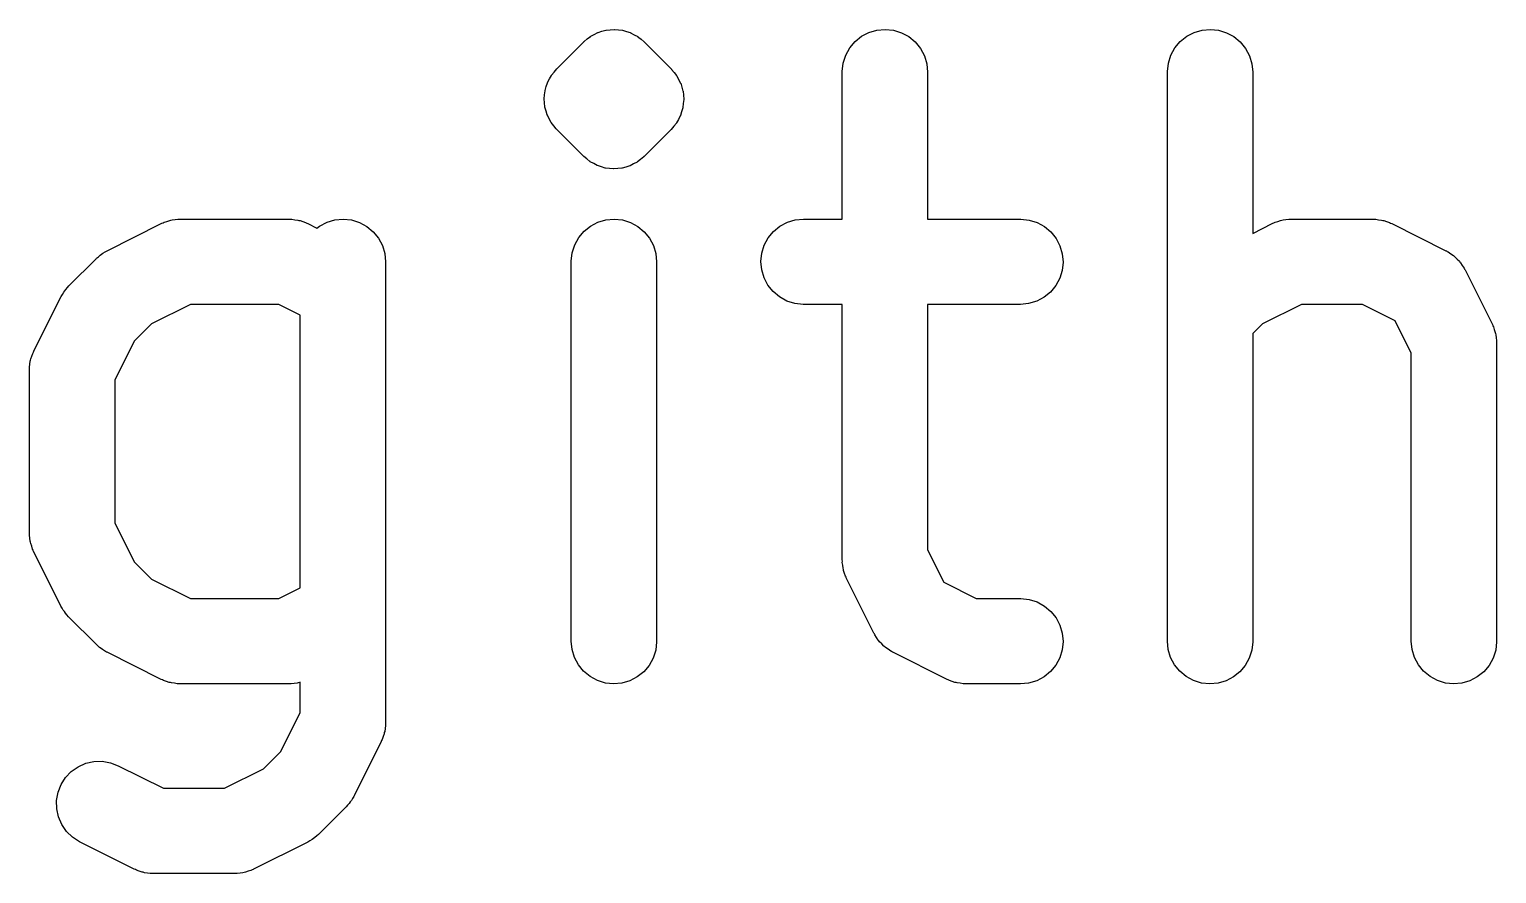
# Model space of a CAD drawing. Extents: x 4.01 to 7.79, y -0.84 to -0.7.
# Drawn here: x 6.0303 to 6.2334, y -0.8443 to -0.7275 of the extents above; entities that cross this region are included whole.
import ezdxf

# ---------------------------------------------------------------- set-up
doc = ezdxf.new("R2010")
doc.units = 0
doc.header["$MEASUREMENT"] = 0
doc.layers.add('BLACK', color=7, linetype='CONTINUOUS')

msp = doc.modelspace()

# ---------------------------------------------------------------- linework, layer by layer
at = {"layer": 'BLACK', "linetype": 'CONTINUOUS'}
for p, q in [((6.10711, -0.729147), (6.10754, -0.728799)), ((6.10754, -0.728799), (6.10797, -0.72845)), ((6.10797, -0.72845), (6.10798, -0.728445)), ((6.10798, -0.728445), (6.10799, -0.728439)), ((6.10799, -0.728439), (6.108, -0.728434)), ((6.108, -0.728434), (6.10801, -0.728428)), ((6.10801, -0.728428), (6.1085, -0.728171)), ((6.1085, -0.728171), (6.10899, -0.727913)), ((6.10899, -0.727913), (6.109, -0.72791)), ((6.109, -0.72791), (6.10901, -0.727905)), ((6.10901, -0.727905), (6.10902, -0.727902)), ((6.10902, -0.727902), (6.10903, -0.727897)), ((6.10903, -0.727897), (6.10956, -0.727743)), ((6.10956, -0.727743), (6.1101, -0.727583)), ((6.1101, -0.727583), (6.11011, -0.727582)), ((6.11011, -0.727582), (6.11012, -0.727579)), ((6.11012, -0.727579), (6.11013, -0.727579)), ((6.11013, -0.727579), (6.11014, -0.727576)), ((6.11014, -0.727576), (6.11069, -0.727527)), ((6.11069, -0.727527), (6.11125, -0.727475)), ((6.11125, -0.727475), (6.11126, -0.727476)), ((6.11126, -0.727476), (6.11127, -0.727475)), ((6.11127, -0.727475), (6.11128, -0.727476)), ((6.11128, -0.727476), (6.11129, -0.727475)), ((6.11129, -0.727475), (6.11184, -0.727535)), ((6.11184, -0.727535), (6.11239, -0.727591)), ((6.11239, -0.727591), (6.1124, -0.727594)), ((6.1124, -0.727594), (6.11241, -0.727595)), ((6.11241, -0.727595), (6.11242, -0.727599)), ((6.11242, -0.727599), (6.11243, -0.7276)), ((6.11243, -0.7276), (6.11296, -0.727766)), ((6.11296, -0.727766), (6.11349, -0.727928)), ((6.11349, -0.727928), (6.1135, -0.727933)), ((6.1135, -0.727933), (6.11351, -0.727936)), ((6.11351, -0.727936), (6.11352, -0.727941)), ((6.11352, -0.727941), (6.11353, -0.727944)), ((6.11353, -0.727944), (6.11402, -0.728212)), ((6.11402, -0.728212), (6.11451, -0.728473)), ((6.11451, -0.728473), (6.11452, -0.728479)), ((6.11452, -0.728479), (6.11453, -0.728484)), ((6.11453, -0.728484), (6.11453, -0.728491)), ((6.11453, -0.728491), (6.11454, -0.728496)), ((6.11454, -0.728496), (6.11497, -0.728853)), ((6.11497, -0.728853), (6.1154, -0.729205)), ((6.14459, -0.729161), (6.14549, -0.728439)), ((6.14549, -0.728439), (6.14651, -0.727905)), ((6.14651, -0.727905), (6.14761, -0.727579)), ((6.14761, -0.727579), (6.14876, -0.727475)), ((6.14876, -0.727475), (6.14991, -0.727595)), ((6.14991, -0.727595), (6.15101, -0.727936)), ((6.15101, -0.727936), (6.15202, -0.728484)), ((6.15202, -0.728484), (6.15291, -0.729219)), ((6.18958, -0.729161), (6.19048, -0.728439)), ((6.19048, -0.728439), (6.1915, -0.727905)), ((6.1915, -0.727905), (6.19261, -0.727579)), ((6.19261, -0.727579), (6.19376, -0.727475)), ((6.19376, -0.727475), (6.1949, -0.727595)), ((6.1949, -0.727595), (6.196, -0.727936)), ((6.196, -0.727936), (6.19702, -0.728484)), ((6.19702, -0.728484), (6.1979, -0.729219)), ((6.1033, -0.732954), (6.10705, -0.729205)), ((6.10705, -0.729205), (6.10708, -0.729176)), ((6.10708, -0.729175), (6.10709, -0.729162)), ((6.10708, -0.729176), (6.10708, -0.729175)), ((6.10708, -0.729175), (6.10708, -0.729175)), ((6.10709, -0.72916), (6.10711, -0.729147)), ((6.10709, -0.729161), (6.10709, -0.72916)), ((6.10709, -0.729162), (6.10709, -0.729161)), ((6.1154, -0.729205), (6.11915, -0.732954)), ((6.14329, -0.731054), (6.14385, -0.730044)), ((6.14385, -0.730044), (6.14459, -0.729161)), ((6.15291, -0.729219), (6.15364, -0.730112)), ((6.15364, -0.730112), (6.15418, -0.73113)), ((6.18829, -0.731054), (6.18884, -0.730044)), ((6.18884, -0.730044), (6.18958, -0.729161)), ((6.1979, -0.729219), (6.19863, -0.730112)), ((6.19863, -0.730112), (6.19917, -0.73113)), ((6.10295, -0.733383), (6.1033, -0.732954)), ((6.11915, -0.732954), (6.11918, -0.732982)), ((6.14281, -0.733298), (6.14294, -0.732153)), ((6.14294, -0.732153), (6.14329, -0.731054)), ((6.15418, -0.73113), (6.15451, -0.732233)), ((6.15451, -0.732233), (6.15463, -0.73338)), ((6.18781, -0.733298), (6.18794, -0.732153)), ((6.18794, -0.732153), (6.18829, -0.731054)), ((6.19917, -0.73113), (6.19951, -0.732233)), ((6.19951, -0.732233), (6.19962, -0.73338)), ((6.10186, -0.735391), (6.10202, -0.734861)), ((6.10202, -0.734861), (6.10203, -0.734842)), ((6.10203, -0.734842), (6.10204, -0.734822)), ((6.10204, -0.734822), (6.10231, -0.734333)), ((6.10231, -0.734333), (6.10257, -0.733845)), ((6.10257, -0.733845), (6.10258, -0.733829)), ((6.10258, -0.733829), (6.10259, -0.733811)), ((6.10259, -0.733811), (6.10295, -0.733383)), ((6.11918, -0.732982), (6.11918, -0.732983)), ((6.11918, -0.732983), (6.11918, -0.732985)), ((6.11918, -0.732985), (6.11921, -0.733013)), ((6.11921, -0.733013), (6.11955, -0.733447)), ((6.11955, -0.733447), (6.1199, -0.733879)), ((6.1199, -0.733879), (6.11991, -0.733897)), ((6.11991, -0.733897), (6.11993, -0.733914)), ((6.11993, -0.733914), (6.12018, -0.734408)), ((6.12018, -0.734408), (6.12044, -0.734899)), ((6.12044, -0.734899), (6.12045, -0.734918)), ((6.12045, -0.734918), (6.12046, -0.734937)), ((6.12046, -0.734937), (6.12061, -0.735472)), ((6.14281, -0.73338), (6.14281, -0.733298)), ((6.14281, -0.753722), (6.14281, -0.73338)), ((6.15463, -0.73338), (6.15463, -0.753722)), ((6.18781, -0.73338), (6.18781, -0.733298)), ((6.18781, -0.812121), (6.18781, -0.73338)), ((6.19962, -0.73338), (6.19962, -0.755696)), ((6.10157, -0.737068), (6.10163, -0.736516)), ((6.10163, -0.736516), (6.10169, -0.735963)), ((6.10169, -0.735922), (6.10186, -0.735391)), ((6.10169, -0.735943), (6.10169, -0.735922)), ((6.10169, -0.735963), (6.10169, -0.735943)), ((6.12061, -0.735472), (6.12077, -0.736003)), ((6.12077, -0.736003), (6.12077, -0.736024)), ((6.12077, -0.736024), (6.12078, -0.736044)), ((6.12078, -0.736044), (6.12083, -0.7366)), ((6.12083, -0.7366), (6.12088, -0.737151)), ((6.10157, -0.737089), (6.10157, -0.737068)), ((6.10157, -0.737109), (6.10157, -0.737089)), ((6.10162, -0.737662), (6.10157, -0.737109)), ((6.10167, -0.738216), (6.10162, -0.737662)), ((6.10168, -0.738236), (6.10167, -0.738216)), ((6.10168, -0.738257), (6.10168, -0.738236)), ((6.10184, -0.738792), (6.10168, -0.738257)), ((6.10199, -0.739323), (6.10184, -0.738792)), ((6.12059, -0.738869), (6.12043, -0.739399)), ((6.12075, -0.738338), (6.12059, -0.738869)), ((6.12076, -0.738317), (6.12075, -0.738338)), ((6.12082, -0.737745), (6.12076, -0.738297)), ((6.12076, -0.738297), (6.12076, -0.738317)), ((6.12088, -0.737192), (6.12082, -0.737745)), ((6.12088, -0.737151), (6.12088, -0.737171)), ((6.12088, -0.737171), (6.12088, -0.737192)), ((6.102, -0.739341), (6.10199, -0.739323)), ((6.10201, -0.739361), (6.102, -0.739341)), ((6.10227, -0.739853), (6.10201, -0.739361)), ((6.10252, -0.740346), (6.10227, -0.739853)), ((6.10254, -0.740363), (6.10252, -0.740346)), ((6.10254, -0.740381), (6.10254, -0.740363)), ((6.10289, -0.740811), (6.10254, -0.740381)), ((6.10324, -0.741247), (6.10289, -0.740811)), ((6.1195, -0.740879), (6.11915, -0.741306)), ((6.11986, -0.740449), (6.1195, -0.740879)), ((6.11987, -0.740431), (6.11986, -0.740449)), ((6.11988, -0.740415), (6.11987, -0.740431)), ((6.12014, -0.73993), (6.11988, -0.740415)), ((6.12041, -0.739437), (6.12014, -0.73993)), ((6.12042, -0.739418), (6.12041, -0.739437)), ((6.12043, -0.739399), (6.12042, -0.739418)), ((6.10327, -0.741276), (6.10324, -0.741247)), ((6.10327, -0.741277), (6.10327, -0.741276)), ((6.10327, -0.741276), (6.10327, -0.741276)), ((6.1033, -0.741306), (6.10327, -0.741277)), ((6.10705, -0.745055), (6.1033, -0.741306)), ((6.11915, -0.741306), (6.1154, -0.745055)), ((6.10748, -0.745406), (6.10705, -0.745055)), ((6.11534, -0.745113), (6.11491, -0.74546)), ((6.11536, -0.7451), (6.11534, -0.745113)), ((6.11537, -0.745085), (6.11536, -0.745098)), ((6.11536, -0.745098), (6.11536, -0.745099)), ((6.11536, -0.745099), (6.11536, -0.7451)), ((6.1154, -0.745055), (6.11537, -0.745083)), ((6.11537, -0.745083), (6.11537, -0.745084)), ((6.11537, -0.745084), (6.11537, -0.745085)), ((6.10791, -0.745764), (6.10748, -0.745406)), ((6.10791, -0.745769), (6.10791, -0.745764)), ((6.10792, -0.745775), (6.10791, -0.745769)), ((6.10793, -0.74578), (6.10792, -0.745775)), ((6.10794, -0.745787), (6.10793, -0.74578)), ((6.10843, -0.746048), (6.10794, -0.745787)), ((6.10892, -0.746316), (6.10843, -0.746048)), ((6.10893, -0.746319), (6.10892, -0.746316)), ((6.10894, -0.746324), (6.10893, -0.746319)), ((6.10895, -0.746326), (6.10894, -0.746324)), ((6.10896, -0.746331), (6.10895, -0.746326)), ((6.10949, -0.746494), (6.10896, -0.746331)), ((6.11002, -0.74666), (6.10949, -0.746494)), ((6.11003, -0.746661), (6.11002, -0.74666)), ((6.11004, -0.746664), (6.11003, -0.746661)), ((6.11005, -0.746665), (6.11004, -0.746664)), ((6.11006, -0.746668), (6.11005, -0.746665)), ((6.11061, -0.746725), (6.11006, -0.746668)), ((6.11116, -0.746785), (6.11061, -0.746725)), ((6.11117, -0.746784), (6.11116, -0.746785)), ((6.11118, -0.746785), (6.11117, -0.746784)), ((6.11119, -0.746784), (6.11118, -0.746785)), ((6.1112, -0.746785), (6.11119, -0.746784)), ((6.11176, -0.746733), (6.1112, -0.746785)), ((6.11231, -0.746684), (6.11176, -0.746733)), ((6.11232, -0.746681), (6.11231, -0.746684)), ((6.11233, -0.74668), (6.11232, -0.746681)), ((6.11234, -0.746677), (6.11233, -0.74668)), ((6.11235, -0.746676), (6.11234, -0.746677)), ((6.11289, -0.746517), (6.11235, -0.746676)), ((6.11342, -0.746363), (6.11289, -0.746517)), ((6.11343, -0.746358), (6.11342, -0.746363)), ((6.11344, -0.746355), (6.11343, -0.746358)), ((6.11345, -0.74635), (6.11344, -0.746355)), ((6.11346, -0.746347), (6.11345, -0.74635)), ((6.11395, -0.746089), (6.11346, -0.746347)), ((6.11444, -0.745832), (6.11395, -0.746089)), ((6.11445, -0.745826), (6.11444, -0.745832)), ((6.11446, -0.745821), (6.11445, -0.745826)), ((6.11447, -0.745814), (6.11446, -0.745821)), ((6.11448, -0.74581), (6.11447, -0.745814)), ((6.11491, -0.74546), (6.11448, -0.74581)), ((6.04109, -0.758095), (6.04859, -0.754345)), ((6.04859, -0.754345), (6.04867, -0.754309)), ((6.04867, -0.754309), (6.04883, -0.754249)), ((6.04883, -0.754249), (6.04898, -0.754167)), ((6.04898, -0.754167), (6.04937, -0.75405)), ((6.04937, -0.75405), (6.04975, -0.753911)), ((6.04975, -0.753911), (6.04992, -0.753884)), ((6.04992, -0.753884), (6.05009, -0.753834)), ((6.05009, -0.753834), (6.05049, -0.753795)), ((6.05049, -0.753795), (6.05089, -0.753732)), ((6.05089, -0.753732), (6.05106, -0.753739)), ((6.05106, -0.753739), (6.05123, -0.753722)), ((6.05123, -0.753722), (6.06623, -0.753722)), ((6.06623, -0.753722), (6.06631, -0.753722)), ((6.06631, -0.753722), (6.06649, -0.753742)), ((6.06649, -0.753742), (6.06666, -0.753737)), ((6.06666, -0.753737), (6.06706, -0.753806)), ((6.06706, -0.753806), (6.06746, -0.753851)), ((6.06746, -0.753851), (6.06762, -0.753903)), ((6.06762, -0.753903), (6.06779, -0.753933)), ((6.06779, -0.753933), (6.06817, -0.754077)), ((6.06817, -0.754077), (6.06856, -0.754199)), ((6.06856, -0.754199), (6.06871, -0.754283)), ((6.06871, -0.754283), (6.06887, -0.754345)), ((6.06887, -0.754345), (6.07013, -0.754976)), ((6.07013, -0.754976), (6.0705, -0.754686)), ((6.0705, -0.754686), (6.07152, -0.754152)), ((6.07152, -0.754152), (6.07262, -0.753826)), ((6.07262, -0.753826), (6.07377, -0.753722)), ((6.07377, -0.753722), (6.07492, -0.753842)), ((6.07492, -0.753842), (6.07602, -0.754183)), ((6.07602, -0.754183), (6.07703, -0.754731)), ((6.07703, -0.754731), (6.07792, -0.755466)), ((6.10709, -0.755408), (6.10799, -0.754686)), ((6.10799, -0.754686), (6.10901, -0.754152)), ((6.10901, -0.754152), (6.11012, -0.753826)), ((6.11012, -0.753826), (6.11127, -0.753722)), ((6.11127, -0.753722), (6.11241, -0.753842)), ((6.11241, -0.753842), (6.11351, -0.754183)), ((6.11351, -0.754183), (6.11453, -0.754731)), ((6.11453, -0.754731), (6.11541, -0.755466)), ((6.13331, -0.755437), (6.1342, -0.754708)), ((6.1342, -0.754708), (6.13522, -0.754167)), ((6.13522, -0.754167), (6.13632, -0.753834)), ((6.13632, -0.753834), (6.13747, -0.753722)), ((6.13747, -0.753722), (6.14281, -0.753722)), ((6.15463, -0.753722), (6.16747, -0.753722)), ((6.16747, -0.753722), (6.16755, -0.753722)), ((6.16755, -0.753722), (6.1687, -0.753851)), ((6.1687, -0.753851), (6.16979, -0.754199)), ((6.16979, -0.754199), (6.1708, -0.754754)), ((6.1708, -0.754754), (6.17169, -0.755495)), ((6.19962, -0.755696), (6.20232, -0.754345)), ((6.20232, -0.754345), (6.2024, -0.754309)), ((6.2024, -0.754309), (6.20256, -0.754249)), ((6.20256, -0.754249), (6.20271, -0.754167)), ((6.20271, -0.754167), (6.2031, -0.75405)), ((6.2031, -0.75405), (6.20348, -0.753911)), ((6.20348, -0.753911), (6.20365, -0.753884)), ((6.20365, -0.753884), (6.20382, -0.753834)), ((6.20382, -0.753834), (6.20422, -0.753795)), ((6.20422, -0.753795), (6.20462, -0.753732)), ((6.20462, -0.753732), (6.20479, -0.753739)), ((6.20479, -0.753739), (6.20496, -0.753722)), ((6.20496, -0.753722), (6.21621, -0.753722)), ((6.21621, -0.753722), (6.21629, -0.753722)), ((6.21629, -0.753722), (6.21647, -0.753742)), ((6.21647, -0.753742), (6.21664, -0.753737)), ((6.21664, -0.753737), (6.21704, -0.753806)), ((6.21704, -0.753806), (6.21744, -0.753851)), ((6.21744, -0.753851), (6.21761, -0.753903)), ((6.21761, -0.753903), (6.21778, -0.753933)), ((6.21778, -0.753933), (6.21815, -0.754077)), ((6.21815, -0.754077), (6.21854, -0.754199)), ((6.21854, -0.754199), (6.21869, -0.754283)), ((6.21869, -0.754283), (6.21885, -0.754345)), ((6.21885, -0.754345), (6.22635, -0.758095)), ((6.07792, -0.755466), (6.07865, -0.756359)), ((6.07865, -0.756359), (6.07919, -0.757377)), ((6.10545, -0.758399), (6.1058, -0.757301)), ((6.1058, -0.757301), (6.10635, -0.756291)), ((6.10635, -0.756291), (6.10709, -0.755408)), ((6.11541, -0.755466), (6.11614, -0.756359)), ((6.11614, -0.756359), (6.11668, -0.757377)), ((6.13169, -0.75844), (6.13203, -0.757339)), ((6.13203, -0.757339), (6.13258, -0.756325)), ((6.13258, -0.756325), (6.13331, -0.755437)), ((6.17169, -0.755495), (6.17241, -0.756393)), ((6.17241, -0.756393), (6.17294, -0.757415)), ((6.03581, -0.76295), (6.03956, -0.759201)), ((6.03956, -0.759201), (6.03962, -0.759143)), ((6.03962, -0.759143), (6.03988, -0.758936)), ((6.03988, -0.758936), (6.04012, -0.758708)), ((6.04012, -0.758708), (6.04032, -0.758577)), ((6.04032, -0.758577), (6.04052, -0.758424)), ((6.04052, -0.758424), (6.04081, -0.758271)), ((6.04081, -0.758271), (6.04109, -0.758095)), ((6.07919, -0.757377), (6.07952, -0.75848)), ((6.07952, -0.75848), (6.07963, -0.759627)), ((6.10532, -0.759545), (6.10545, -0.758399)), ((6.11668, -0.757377), (6.11702, -0.75848)), ((6.11702, -0.75848), (6.11713, -0.759627)), ((6.13157, -0.759586), (6.13169, -0.75844)), ((6.17294, -0.757415), (6.17327, -0.758521)), ((6.17327, -0.758521), (6.17337, -0.759668)), ((6.22635, -0.758095), (6.22643, -0.758132)), ((6.22643, -0.758132), (6.22653, -0.758201)), ((6.22653, -0.758201), (6.22665, -0.758254)), ((6.22665, -0.758254), (6.22701, -0.758514)), ((6.22701, -0.758514), (6.22739, -0.758759)), ((6.22739, -0.758759), (6.22748, -0.758848)), ((6.22748, -0.758848), (6.22759, -0.758922)), ((6.22759, -0.758922), (6.2279, -0.759249)), ((6.2279, -0.759249), (6.22822, -0.759562)), ((6.07963, -0.759627), (6.07963, -0.823369)), ((6.10532, -0.759627), (6.10532, -0.759545)), ((6.10532, -0.812121), (6.10532, -0.759627)), ((6.11713, -0.759627), (6.11713, -0.812121)), ((6.13167, -0.760734), (6.13157, -0.759586)), ((6.132, -0.761839), (6.13167, -0.760734)), ((6.17325, -0.760815), (6.17291, -0.761916)), ((6.17337, -0.759668), (6.17325, -0.760815)), ((6.22822, -0.759562), (6.22829, -0.759667)), ((6.22829, -0.759667), (6.22838, -0.75976)), ((6.22838, -0.75976), (6.22862, -0.76014)), ((6.22862, -0.76014), (6.22887, -0.76051)), ((6.22887, -0.76051), (6.22892, -0.760628)), ((6.22892, -0.760628), (6.22899, -0.760736)), ((6.22899, -0.760736), (6.23274, -0.768235)), ((6.03537, -0.763445), (6.0356, -0.763207)), ((6.0356, -0.763207), (6.03581, -0.76295)), ((6.13253, -0.762861), (6.132, -0.761839)), ((6.13325, -0.763759), (6.13253, -0.762861)), ((6.17236, -0.762929), (6.17163, -0.763817)), ((6.17291, -0.761916), (6.17236, -0.762929)), ((6.03095, -0.771984), (6.0347, -0.764485)), ((6.0347, -0.764485), (6.03474, -0.764412)), ((6.03474, -0.764412), (6.03492, -0.764133)), ((6.03492, -0.764133), (6.03508, -0.763841)), ((6.03508, -0.763841), (6.03523, -0.763651)), ((6.03523, -0.763651), (6.03537, -0.763445)), ((6.13413, -0.7645), (6.13325, -0.763759)), ((6.13514, -0.765055), (6.13413, -0.7645)), ((6.13624, -0.765404), (6.13514, -0.765055)), ((6.13739, -0.765532), (6.13624, -0.765404)), ((6.16861, -0.76542), (6.16747, -0.765533)), ((6.16972, -0.765087), (6.16861, -0.76542)), ((6.17074, -0.764546), (6.16972, -0.765087)), ((6.17163, -0.763817), (6.17074, -0.764546)), ((6.05263, -0.765533), (6.04723, -0.76823)), ((6.06484, -0.765533), (6.05263, -0.765533)), ((6.06782, -0.767026), (6.06484, -0.765533)), ((6.06782, -0.804721), (6.06782, -0.767026)), ((6.13747, -0.765533), (6.13739, -0.765532)), ((6.14281, -0.765533), (6.13747, -0.765533)), ((6.14281, -0.800872), (6.14281, -0.765533)), ((6.16747, -0.765533), (6.15463, -0.765533)), ((6.15463, -0.765533), (6.15463, -0.799478)), ((6.20636, -0.765533), (6.20096, -0.76823)), ((6.21482, -0.765533), (6.20636, -0.765533)), ((6.21931, -0.767778), (6.21482, -0.765533)), ((6.04723, -0.76823), (6.04484, -0.770624)), ((6.20096, -0.76823), (6.19962, -0.769572)), ((6.22155, -0.77227), (6.21931, -0.767778)), ((6.23274, -0.768235), (6.23278, -0.768309)), ((6.23278, -0.768309), (6.23284, -0.768472)), ((6.23284, -0.768472), (6.23292, -0.768625)), ((6.23292, -0.768625), (6.23304, -0.769012)), ((6.23304, -0.769012), (6.23318, -0.769391)), ((6.23318, -0.769391), (6.2332, -0.769562)), ((6.04484, -0.770624), (6.04214, -0.776019)), ((6.19962, -0.769572), (6.19962, -0.812121)), ((6.2332, -0.769562), (6.23325, -0.769729)), ((6.23325, -0.769729), (6.23329, -0.77013)), ((6.23329, -0.77013), (6.23336, -0.770529)), ((6.23336, -0.770529), (6.23335, -0.770703)), ((6.23335, -0.770703), (6.23337, -0.770876)), ((6.23337, -0.770876), (6.23337, -0.812121)), ((6.03041, -0.773798), (6.03046, -0.773397)), ((6.03046, -0.773397), (6.03051, -0.773232)), ((6.03051, -0.773232), (6.03054, -0.77306)), ((6.03054, -0.77306), (6.03068, -0.772684)), ((6.03068, -0.772684), (6.03081, -0.772299)), ((6.03081, -0.772299), (6.03089, -0.772147)), ((6.03089, -0.772147), (6.03095, -0.771984)), ((6.22155, -0.812121), (6.22155, -0.77227)), ((6.03033, -0.774543), (6.03035, -0.77437)), ((6.03033, -0.774625), (6.03033, -0.774543)), ((6.03033, -0.797122), (6.03033, -0.774625)), ((6.03034, -0.774196), (6.03041, -0.773798)), ((6.03035, -0.77437), (6.03034, -0.774196)), ((6.04214, -0.776019), (6.04214, -0.795728)), ((6.04214, -0.795728), (6.04484, -0.801123)), ((6.03035, -0.797295), (6.03033, -0.797122)), ((6.03034, -0.797469), (6.03035, -0.797295)), ((6.0304, -0.797868), (6.03034, -0.797469)), ((6.03044, -0.798269), (6.0304, -0.797868)), ((6.03049, -0.798436), (6.03044, -0.798269)), ((6.03052, -0.798608), (6.03049, -0.798436)), ((6.03066, -0.798986), (6.03052, -0.798608)), ((6.03077, -0.799373), (6.03066, -0.798986)), ((6.03086, -0.799526), (6.03077, -0.799373)), ((6.03092, -0.799689), (6.03086, -0.799526)), ((6.03095, -0.799763), (6.03092, -0.799689)), ((6.0347, -0.807262), (6.03095, -0.799763)), ((6.15463, -0.799478), (6.15687, -0.803969)), ((6.04484, -0.801123), (6.04723, -0.803518)), ((6.14283, -0.801045), (6.14281, -0.800872)), ((6.14282, -0.801219), (6.14283, -0.801045)), ((6.14289, -0.801617), (6.14282, -0.801219)), ((6.14293, -0.802019), (6.14289, -0.801617)), ((6.04723, -0.803518), (6.05263, -0.806215)), ((6.14298, -0.802185), (6.14293, -0.802019)), ((6.143, -0.802357), (6.14298, -0.802185)), ((6.14314, -0.802736), (6.143, -0.802357)), ((6.14326, -0.803122), (6.14314, -0.802736)), ((6.14334, -0.803276), (6.14326, -0.803122)), ((6.1434, -0.803439), (6.14334, -0.803276)), ((6.14344, -0.803513), (6.1434, -0.803439)), ((6.14719, -0.811012), (6.14344, -0.803513)), ((6.15687, -0.803969), (6.16136, -0.806215)), ((6.06484, -0.806215), (6.06782, -0.804721)), ((6.03488, -0.807543), (6.0347, -0.807262)), ((6.03503, -0.807838), (6.03488, -0.807543)), ((6.03518, -0.80803), (6.03503, -0.807838)), ((6.03531, -0.808238), (6.03518, -0.80803)), ((6.05263, -0.806215), (6.06484, -0.806215)), ((6.16136, -0.806215), (6.16747, -0.806215)), ((6.16747, -0.806215), (6.16755, -0.806216)), ((6.16755, -0.806216), (6.1687, -0.806344)), ((6.1687, -0.806344), (6.16979, -0.806693)), ((6.16979, -0.806693), (6.1708, -0.807248)), ((6.1708, -0.807248), (6.17169, -0.807989)), ((6.17169, -0.807989), (6.17241, -0.808887)), ((6.03554, -0.808479), (6.03531, -0.808238)), ((6.03575, -0.808739), (6.03554, -0.808479)), ((6.03581, -0.808797), (6.03575, -0.808739)), ((6.03956, -0.812547), (6.03581, -0.808797)), ((6.17241, -0.808887), (6.17294, -0.809908)), ((6.17294, -0.809908), (6.17327, -0.811014)), ((6.10543, -0.813268), (6.10532, -0.812121)), ((6.11713, -0.812121), (6.11713, -0.812203)), ((6.14726, -0.81112), (6.14719, -0.811012)), ((6.14731, -0.811237), (6.14726, -0.81112)), ((6.14756, -0.811607), (6.14731, -0.811237)), ((6.1478, -0.811988), (6.14756, -0.811607)), ((6.14789, -0.81208), (6.1478, -0.811988)), ((6.14796, -0.812186), (6.14789, -0.81208)), ((6.17327, -0.811014), (6.17337, -0.812162)), ((6.18792, -0.813268), (6.18781, -0.812121)), ((6.19962, -0.812121), (6.19962, -0.812203)), ((6.22167, -0.813268), (6.22155, -0.812121)), ((6.23337, -0.812121), (6.23336, -0.812203)), ((6.03981, -0.812757), (6.03956, -0.812547)), ((6.04005, -0.812989), (6.03981, -0.812757)), ((6.04026, -0.813122), (6.04005, -0.812989)), ((6.04045, -0.813278), (6.04026, -0.813122)), ((6.04074, -0.813435), (6.04045, -0.813278)), ((6.04102, -0.813616), (6.04074, -0.813435)), ((6.04109, -0.813653), (6.04102, -0.813616)), ((6.04859, -0.817403), (6.04109, -0.813653)), ((6.10576, -0.814371), (6.10543, -0.813268)), ((6.117, -0.813348), (6.11665, -0.814447)), ((6.11713, -0.812203), (6.117, -0.813348)), ((6.14828, -0.812499), (6.14796, -0.812186)), ((6.14859, -0.812826), (6.14828, -0.812499)), ((6.1487, -0.8129), (6.14859, -0.812826)), ((6.14879, -0.812989), (6.1487, -0.8129)), ((6.14916, -0.813233), (6.14879, -0.812989)), ((6.14953, -0.813494), (6.14916, -0.813233)), ((6.14965, -0.813546), (6.14953, -0.813494)), ((6.14975, -0.813616), (6.14965, -0.813546)), ((6.14983, -0.813653), (6.14975, -0.813616)), ((6.15733, -0.817403), (6.14983, -0.813653)), ((6.17325, -0.813308), (6.17291, -0.814409)), ((6.17337, -0.812162), (6.17325, -0.813308)), ((6.18825, -0.814371), (6.18792, -0.813268)), ((6.19949, -0.813348), (6.19914, -0.814447)), ((6.19962, -0.812203), (6.19949, -0.813348)), ((6.222, -0.814371), (6.22167, -0.813268)), ((6.23324, -0.813348), (6.23289, -0.814447)), ((6.23336, -0.812203), (6.23324, -0.813348)), ((6.10631, -0.815389), (6.10576, -0.814371)), ((6.10703, -0.816282), (6.10631, -0.815389)), ((6.1161, -0.815457), (6.11536, -0.81634)), ((6.11665, -0.814447), (6.1161, -0.815457)), ((6.17236, -0.815423), (6.17163, -0.816311)), ((6.17291, -0.814409), (6.17236, -0.815423)), ((6.1888, -0.815389), (6.18825, -0.814371)), ((6.18952, -0.816282), (6.1888, -0.815389)), ((6.19859, -0.815457), (6.19785, -0.81634)), ((6.19914, -0.814447), (6.19859, -0.815457)), ((6.22254, -0.815389), (6.222, -0.814371)), ((6.22327, -0.816282), (6.22254, -0.815389)), ((6.23233, -0.815457), (6.23159, -0.81634)), ((6.23289, -0.814447), (6.23233, -0.815457)), ((6.04875, -0.817465), (6.04859, -0.817403)), ((6.04891, -0.817548), (6.04875, -0.817465)), ((6.04929, -0.817671), (6.04891, -0.817548)), ((6.04967, -0.817815), (6.04929, -0.817671)), ((6.04984, -0.817844), (6.04967, -0.817815)), ((6.05, -0.817897), (6.04984, -0.817844)), ((6.05041, -0.817942), (6.05, -0.817897)), ((6.0508, -0.81801), (6.05041, -0.817942)), ((6.05098, -0.818006), (6.0508, -0.81801)), ((6.05115, -0.818025), (6.05098, -0.818006)), ((6.05123, -0.818026), (6.05115, -0.818025)), ((6.06623, -0.818026), (6.05123, -0.818026)), ((6.0664, -0.818009), (6.06623, -0.818026)), ((6.06658, -0.818016), (6.0664, -0.818009)), ((6.06698, -0.817953), (6.06658, -0.818016)), ((6.06738, -0.817914), (6.06698, -0.817953)), ((6.06754, -0.817863), (6.06738, -0.817914)), ((6.06772, -0.817836), (6.06754, -0.817863)), ((6.06782, -0.817796), (6.06772, -0.817836)), ((6.06782, -0.821975), (6.06782, -0.817796)), ((6.10792, -0.817016), (6.10703, -0.816282)), ((6.10894, -0.817565), (6.10792, -0.817016)), ((6.11004, -0.817905), (6.10894, -0.817565)), ((6.11118, -0.818026), (6.11004, -0.817905)), ((6.11233, -0.817921), (6.11118, -0.818026)), ((6.11344, -0.817596), (6.11233, -0.817921)), ((6.11446, -0.817062), (6.11344, -0.817596)), ((6.11536, -0.81634), (6.11446, -0.817062)), ((6.15749, -0.817465), (6.15733, -0.817403)), ((6.15764, -0.817548), (6.15749, -0.817465)), ((6.15803, -0.817671), (6.15764, -0.817548)), ((6.1584, -0.817815), (6.15803, -0.817671)), ((6.15858, -0.817844), (6.1584, -0.817815)), ((6.15874, -0.817897), (6.15858, -0.817844)), ((6.15914, -0.817942), (6.15874, -0.817897)), ((6.15954, -0.81801), (6.15914, -0.817942)), ((6.15971, -0.818006), (6.15954, -0.81801)), ((6.15989, -0.818025), (6.15971, -0.818006)), ((6.15997, -0.818026), (6.15989, -0.818025)), ((6.16747, -0.818026), (6.15997, -0.818026)), ((6.16861, -0.817914), (6.16747, -0.818026)), ((6.16972, -0.81758), (6.16861, -0.817914)), ((6.17074, -0.817039), (6.16972, -0.81758)), ((6.17163, -0.816311), (6.17074, -0.817039)), ((6.19041, -0.817016), (6.18952, -0.816282)), ((6.19143, -0.817565), (6.19041, -0.817016)), ((6.19253, -0.817905), (6.19143, -0.817565)), ((6.19367, -0.818026), (6.19253, -0.817905)), ((6.19482, -0.817921), (6.19367, -0.818026)), ((6.19593, -0.817596), (6.19482, -0.817921)), ((6.19695, -0.817062), (6.19593, -0.817596)), ((6.19785, -0.81634), (6.19695, -0.817062)), ((6.22416, -0.817016), (6.22327, -0.816282)), ((6.22517, -0.817565), (6.22416, -0.817016)), ((6.22627, -0.817905), (6.22517, -0.817565)), ((6.22742, -0.818026), (6.22627, -0.817905)), ((6.22857, -0.817921), (6.22742, -0.818026)), ((6.22967, -0.817596), (6.22857, -0.817921)), ((6.23069, -0.817062), (6.22967, -0.817596)), ((6.23159, -0.81634), (6.23069, -0.817062)), ((6.06513, -0.82737), (6.06782, -0.821975)), ((6.07955, -0.824196), (6.07951, -0.824597)), ((6.07962, -0.823798), (6.07955, -0.824196)), ((6.07963, -0.823452), (6.07961, -0.823624)), ((6.07961, -0.823624), (6.07962, -0.823798)), ((6.07963, -0.823369), (6.07963, -0.823452)), ((6.07901, -0.82601), (6.07526, -0.833509)), ((6.07907, -0.825848), (6.07901, -0.82601)), ((6.07916, -0.825696), (6.07907, -0.825848)), ((6.07928, -0.825311), (6.07916, -0.825696)), ((6.07942, -0.824934), (6.07928, -0.825311)), ((6.07945, -0.824763), (6.07942, -0.824934)), ((6.07951, -0.824597), (6.07945, -0.824763)), ((6.06273, -0.829764), (6.06513, -0.82737)), ((6.03534, -0.830969), (6.03614, -0.830136)), ((6.03614, -0.830136), (6.03708, -0.829475)), ((6.03708, -0.829475), (6.03814, -0.829009)), ((6.03814, -0.829009), (6.03926, -0.828757)), ((6.03926, -0.828757), (6.04041, -0.828728)), ((6.04041, -0.828728), (6.04155, -0.828923)), ((6.04155, -0.828923), (6.04262, -0.829336)), ((6.04262, -0.829336), (6.04888, -0.832462)), ((6.05734, -0.832462), (6.06273, -0.829764)), ((6.0343, -0.833013), (6.03472, -0.83194)), ((6.03472, -0.83194), (6.03534, -0.830969)), ((6.04888, -0.832462), (6.05734, -0.832462)), ((6.0341, -0.834148), (6.0343, -0.833013)), ((6.03412, -0.8353), (6.0341, -0.834148)), ((6.07473, -0.834343), (6.0746, -0.83455)), ((6.07489, -0.834153), (6.07473, -0.834343)), ((6.07504, -0.833861), (6.07489, -0.834153)), ((6.07522, -0.833583), (6.07504, -0.833861)), ((6.07526, -0.833509), (6.07522, -0.833583)), ((6.03436, -0.836426), (6.03412, -0.8353)), ((6.03482, -0.837484), (6.03436, -0.836426)), ((6.07416, -0.835044), (6.07041, -0.838794)), ((6.07437, -0.834788), (6.07416, -0.835044)), ((6.0746, -0.83455), (6.07437, -0.834788)), ((6.03548, -0.838432), (6.03482, -0.837484)), ((6.0363, -0.839235), (6.03548, -0.838432)), ((6.03727, -0.839862), (6.0363, -0.839235)), ((6.03734, -0.8399), (6.03727, -0.839862)), ((6.04484, -0.843649), (6.03734, -0.8399)), ((6.06887, -0.8399), (6.06137, -0.843649)), ((6.06915, -0.839723), (6.06887, -0.8399)), ((6.06945, -0.839571), (6.06915, -0.839723)), ((6.06964, -0.839417), (6.06945, -0.839571)), ((6.06985, -0.839286), (6.06964, -0.839417)), ((6.07009, -0.839058), (6.06985, -0.839286)), ((6.07035, -0.838851), (6.07009, -0.839058)), ((6.07041, -0.838794), (6.07035, -0.838851)), ((6.045, -0.843711), (6.04484, -0.843649)), ((6.04516, -0.843795), (6.045, -0.843711)), ((6.04554, -0.843917), (6.04516, -0.843795)), ((6.04592, -0.844062), (6.04554, -0.843917)), ((6.04609, -0.844091), (6.04592, -0.844062)), ((6.04625, -0.844144), (6.04609, -0.844091)), ((6.04666, -0.844189), (6.04625, -0.844144)), ((6.04705, -0.844257), (6.04666, -0.844189)), ((6.04723, -0.844253), (6.04705, -0.844257)), ((6.0474, -0.844272), (6.04723, -0.844253)), ((6.04748, -0.844273), (6.0474, -0.844272)), ((6.05873, -0.844273), (6.04748, -0.844273)), ((6.0589, -0.844256), (6.05873, -0.844273)), ((6.05908, -0.844263), (6.0589, -0.844256)), ((6.05948, -0.8442), (6.05908, -0.844263)), ((6.05988, -0.84416), (6.05948, -0.8442)), ((6.06004, -0.84411), (6.05988, -0.84416)), ((6.06022, -0.844083), (6.06004, -0.84411)), ((6.06059, -0.843944), (6.06022, -0.844083)), ((6.06098, -0.843827), (6.06059, -0.843944)), ((6.06114, -0.843745), (6.06098, -0.843827)), ((6.0613, -0.843686), (6.06114, -0.843745)), ((6.06137, -0.843649), (6.0613, -0.843686))]:
    msp.add_line(p, q, dxfattribs=at)

doc.saveas('drawing.dxf')
